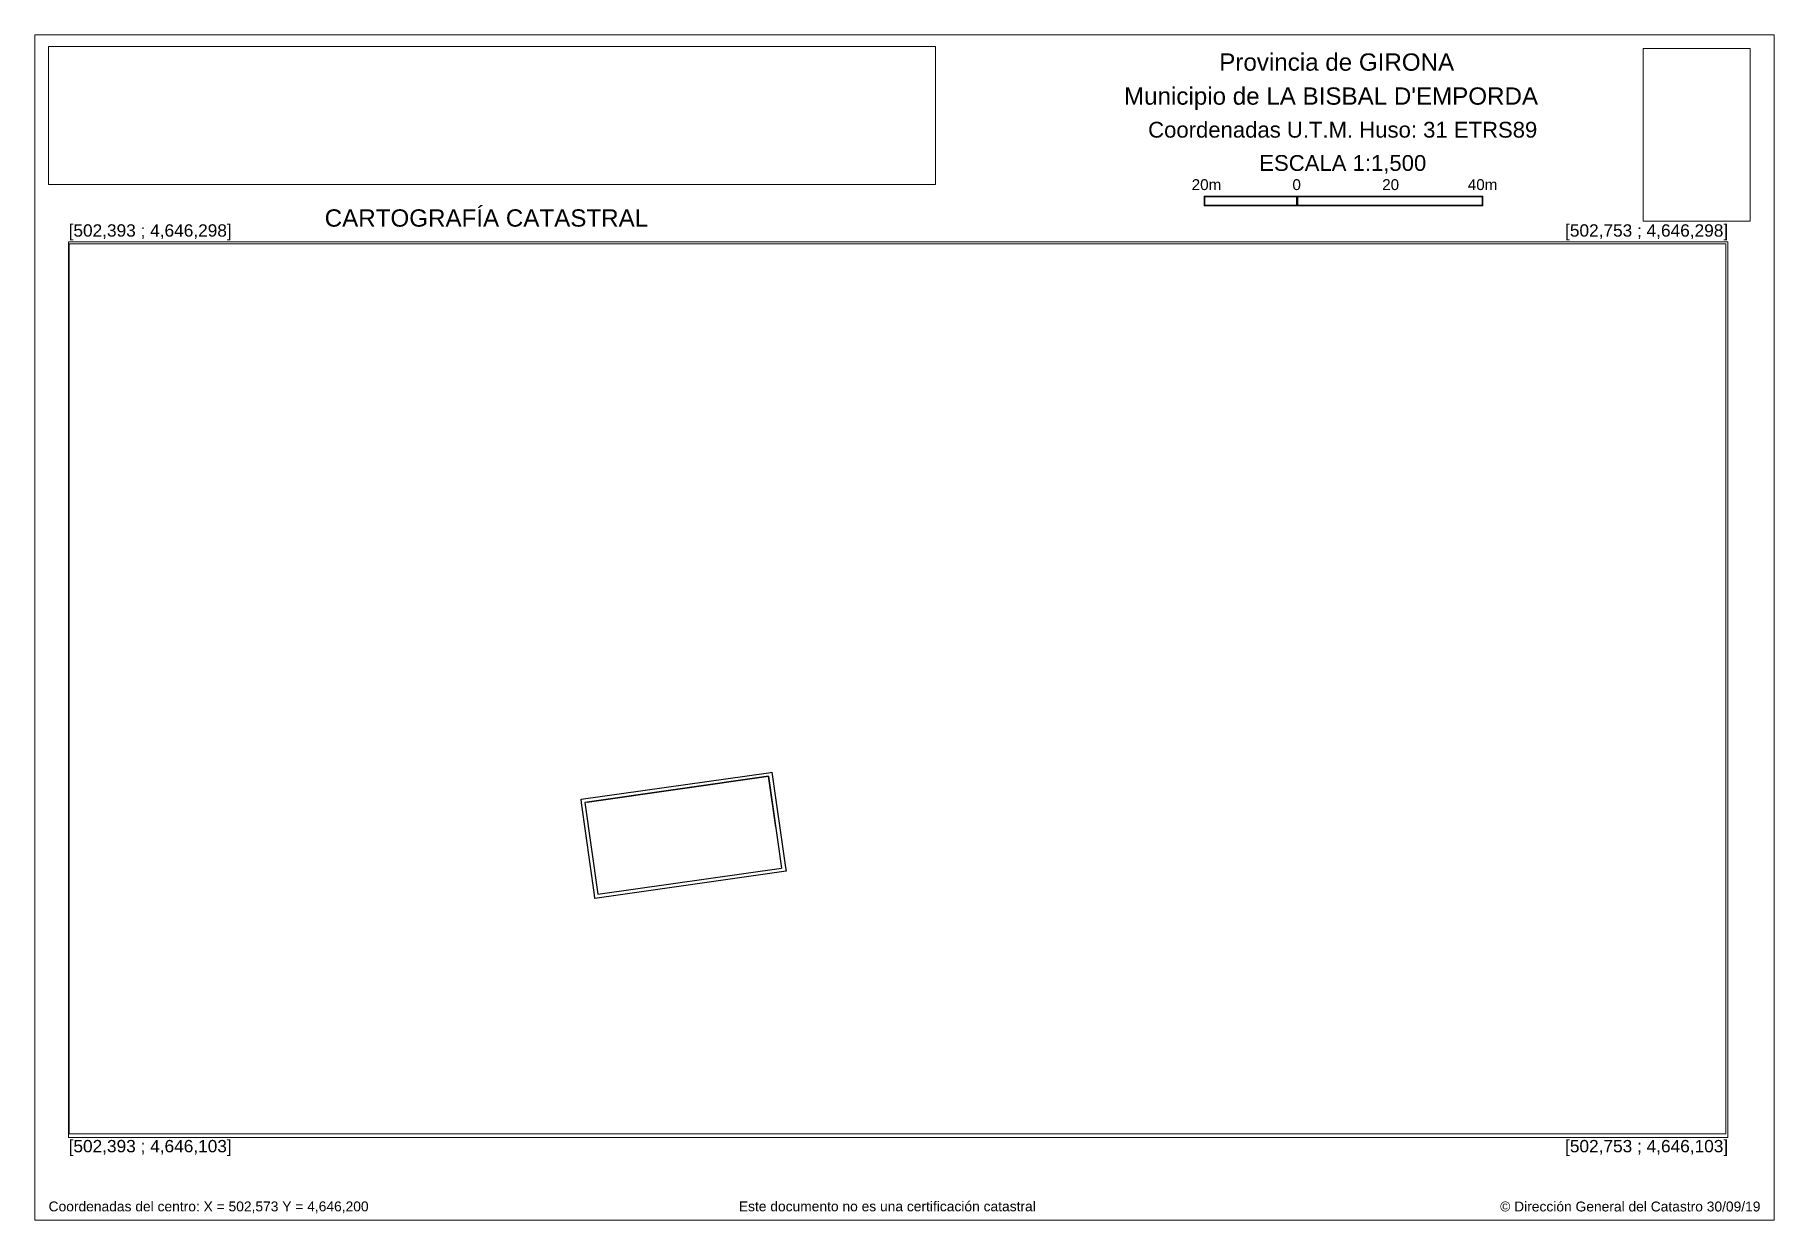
# Model space of a CAD drawing. Header units: millimetres. Extents: x 3033.41 to 3043.34, y 1632.8 to 1639.57.
import ezdxf

# ---------------------------------------------------------------- set-up
doc = ezdxf.new("R2010")
doc.units = ezdxf.units.MM
for name, color, linetype in [('PDF_Geometría', 7, 'Continuous'), ('PDF_Imágenes', 7, 'Continuous'), ('PDF_Texto', 7, 'Continuous')]:
    doc.layers.add(name, color=color, linetype=linetype)
doc.styles.add('PDF Arial', font='arial.ttf')
picture_1 = doc.add_image_def('image1.png', size_in_pixel=(1417, 221))
picture_2 = doc.add_image_def('image2.png', size_in_pixel=(362, 608))
picture_3 = doc.add_image_def('image3.png', size_in_pixel=(1417, 767))
picture_4 = doc.add_image_def('image4.png', size_in_pixel=(10, 2))
picture_5 = doc.add_image_def('image5.png', size_in_pixel=(2, 2))
pattern_1 = [(0, (0.023, 0.031), (0, 6.985), [5.08, -1.905]), (90, (0.023, 0.031), (-6.985, 4e-16), [5.08, -1.905])]

msp = doc.modelspace()

# ---------------------------------------------------------------- hatches: boundary and pattern name
at = {"true_color": 0xcd2027}
h = msp.add_hatch(dxfattribs=at)
h.set_pattern_fill('ANGLE', color=242)
h.set_pattern_definition(pattern_1)
h.paths.add_polyline_path([(3036.6053, 1634.6605), (3036.6084, 1634.6384), (3037.6988, 1634.7956), (3037.696, 1634.8154), (3037.6184, 1635.3593), (3037.5986, 1635.3565), (3036.5299, 1635.2049), (3036.5328, 1635.1851)])
h.paths.add_polyline_path([(3036.5505, 1635.1876), (3037.5991, 1635.3369), (3037.6737, 1634.8126), (3036.6251, 1634.6633)], flags=16)
at = {"true_color": 0xf27172, "transparency": 33554610}
h = msp.add_hatch(dxfattribs=at)
h.set_pattern_fill('ANGLE', color=11)
h.set_pattern_definition(pattern_1)
h.paths.add_polyline_path([(3036.5505, 1635.1876), (3036.6251, 1634.6633), (3037.6737, 1634.8126), (3037.5991, 1635.3369)])

# ---------------------------------------------------------------- linework, layer by layer
for p, q in [((3036.5299, 1635.2049), (3037.5986, 1635.3565)), ((3037.5991, 1635.3369), (3036.5505, 1635.1876)), ((3036.5639, 1635.1895), (3037.5991, 1635.3369)), ((3037.5986, 1635.3565), (3037.6184, 1635.3593)), ((3037.6405, 1635.0463), (3037.5991, 1635.3369)), ((3037.5991, 1635.3369), (3037.6737, 1634.8126)), ((3037.6184, 1635.3593), (3037.696, 1634.8154)), ((3036.5328, 1635.1851), (3036.5299, 1635.2049)), ((3036.6053, 1634.6605), (3036.5328, 1635.1851)), ((3036.5505, 1635.1876), (3036.6251, 1634.6633)), ((3037.6988, 1634.7956), (3036.6084, 1634.6384)), ((3036.6251, 1634.6633), (3037.6737, 1634.8126)), ((3037.696, 1634.8154), (3037.6988, 1634.7956)), ((3036.6084, 1634.6384), (3036.6053, 1634.6605))]:
    msp.add_line(p, q)
at = {"layer": 'PDF_Geometría', "lineweight": 9}
for points in [[(3033.4133, 1632.8031), (3043.3358, 1632.8031), (3043.3358, 1639.5677), (3033.4133, 1639.5677)], [(3040.0835, 1638.5912), (3040.615, 1638.5912), (3040.615, 1638.6464), (3040.0835, 1638.6464)], [(3040.615, 1638.5912), (3041.6742, 1638.5912), (3041.6742, 1638.6464), (3040.615, 1638.6464)], [(3033.6063, 1633.2756), (3043.072, 1633.2756), (3043.072, 1638.3865), (3033.6063, 1638.3865)]]:
    msp.add_lwpolyline(points, close=True, dxfattribs=at)

# ---------------------------------------------------------------- texts
at = {"layer": 'PDF_Texto', "attachment_point": 7, "style": 'PDF Arial'}
for s, insert, char_height in [('Provincia de GIRONA', (3040.1701, 1639.3613), 0.098649), ("Municipio de LA BISBAL D'EMPORDA", (3039.6267, 1639.139), 0.098649), ('Coordenadas U.T.M. Huso: 31 ETRS89', (3039.7645, 1638.9795), 0.090193), ('ESCALA 1:1,500', (3040.3985, 1638.7743), 0.090193), ('20m', (3040.013, 1638.6808), 0.06201), ('0', (3040.5875, 1638.6808), 0.062), ('20', (3041.0998, 1638.6808), 0.06201), ('40m', (3041.588, 1638.6808), 0.06201), ('CARTOGRAFÍA CATASTRAL', (3035.0671, 1638.4715), 0.098649), ('Este documento no es una certificación catastral', (3037.4296, 1632.8533), 0.056371), ('© Dirección General del Catastro 30/09/19', (3041.7726, 1632.8524), 0.056371)]:
    msp.add_mtext(s, dxfattribs=dict(at, insert=insert, char_height=char_height))
at = {"layer": 'PDF_Texto', "color": 1, "attachment_point": 7, "style": 'PDF Arial'}
for s, insert, char_height in [('[502,393 ; 4,646,298]', (3033.6063, 1638.3945), 0.070464), ('[502,753 ; 4,646,298]', (3042.1428, 1638.3945), 0.070464), ('[502,393 ; 4,646,103]', (3033.6063, 1633.1694), 0.070464), ('[502,753 ; 4,646,103]', (3042.1428, 1633.1694), 0.070464), ('Coordenadas del centro: X = 502,573 Y = 4,646,200', (3033.4921, 1632.8432), 0.056371)]:
    msp.add_mtext(s, dxfattribs=dict(at, insert=insert, char_height=char_height))

# ---------------------------------------------------------------- pictures from other files: only their frames are drawn
at = {"layer": 'PDF_Imágenes', "color": 7, "lineweight": 9}
image = msp.add_image(picture_1, insert=(3033.4921, 1638.7133), size_in_units=(5.0597, 0.7875), dxfattribs=at)
image.dxf.flags = 15
image = msp.add_image(picture_2, insert=(3042.5877, 1638.5046), size_in_units=(0.6103, 0.9844), dxfattribs=at)
image.dxf.flags = 15
image = msp.add_image(picture_4, insert=(3040.0874, 1638.5952), size_in_units=(0.5237, 0.0473), dxfattribs=at)
image.dxf.flags = 15
image = msp.add_image(picture_5, insert=(3040.619, 1638.5952), size_in_units=(1.0513, 0.0473), dxfattribs=at)
image.dxf.flags = 15
image = msp.add_image(picture_3, insert=(3033.6102, 1633.2953), size_in_units=(9.45, 5.0794), dxfattribs=at)
image.dxf.flags = 15

doc.saveas('drawing.dxf')
